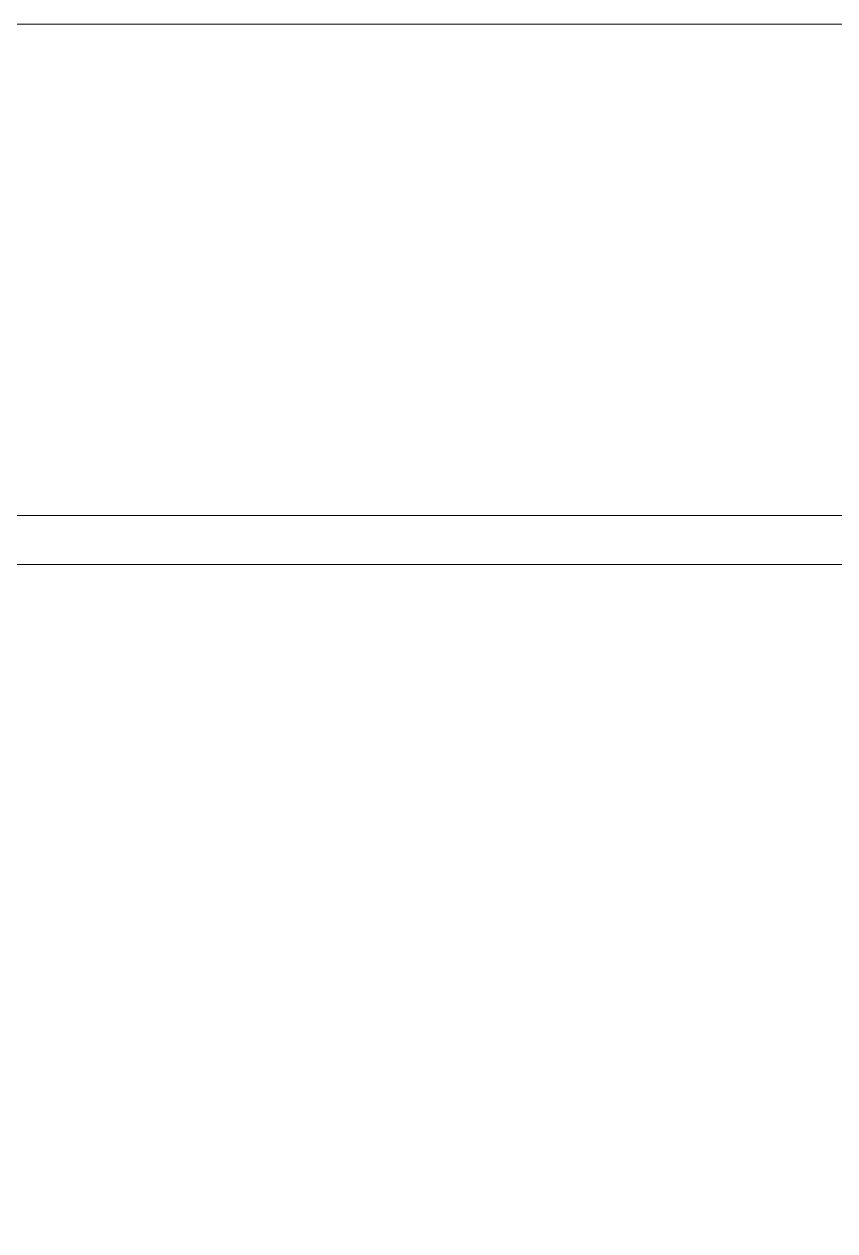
# Model space of a CAD drawing. Extents: x -2749 to 23780, y -1311 to 8245.
# Drawn here: x 2935.98 to 2968.98, y 2775.88 to 2825 of the extents above; entities that cross this region are included whole.
import ezdxf

# ---------------------------------------------------------------- set-up
doc = ezdxf.new("R2010")
doc.units = 0
doc.header["$MEASUREMENT"] = 0
doc.layers.get('0').update_dxf_attribs({"color": 9, "lineweight": 9})
for name, color, linetype, lineweight in [('00', 9, 'Continuous', 9), ('14', 9, 'Continuous', 9), ('30', 251, 'Continuous', 9), ('40B', 9, 'Continuous', 9)]:
    doc.layers.add(name, color=color, linetype=linetype, lineweight=lineweight)

# ---------------------------------------------------------------- blocks, each defined once
blk = doc.blocks.new('p-zemin kat')
at = {"layer": '00'}
blk.add_lwpolyline([(2910, 2825), (3035, 2825), (3035, 2805), (2910, 2805)], close=True, dxfattribs=at)
at = {"layer": '14'}
blk.add_lwpolyline([(2908, 2820.225), (2908, 2803), (3037, 2803), (3037, 2825)], dxfattribs=at)
at = {"layer": '40B'}
blk.add_lwpolyline([(1935.267, 740.054, -0.306949), (4278.593, 2070.681, 0.001238), (4287.874, 2185.723, -0.024009), (4527.5, 2155.06), (4532.5, 2153.268), (4532.5, 2372.5), (4200, 2372.5), (3990, 2372.5), (3990, 2405), (3287.328, 2405), (3287.328, 2825), (2222.5, 2825)], format="xyb", dxfattribs=at)

msp = doc.modelspace()

# ---------------------------------------------------------------- linework, layer by layer
at = {"layer": '30'}
msp.add_lwpolyline([(2407.825, 2803), (2580.5, 2803), (2580.5, 2743), (2664.5, 2743), (2664.5, 2803), (3280.5, 2803), (3280.5, 2740.5), (3280.5, 2740.5), (3280.5, 2803), (3280.919, 2803), (3280.919, 2363), (3364.5, 2363), (3364.5, 2405.036), (3980.5, 2405), (3980.5, 2363), (4527.5, 2363), (4527.5, 2260.536)], dxfattribs=at)

# ---------------------------------------------------------------- block references
msp.add_blockref('p-zemin kat', (0, 0))

doc.saveas('drawing.dxf')
